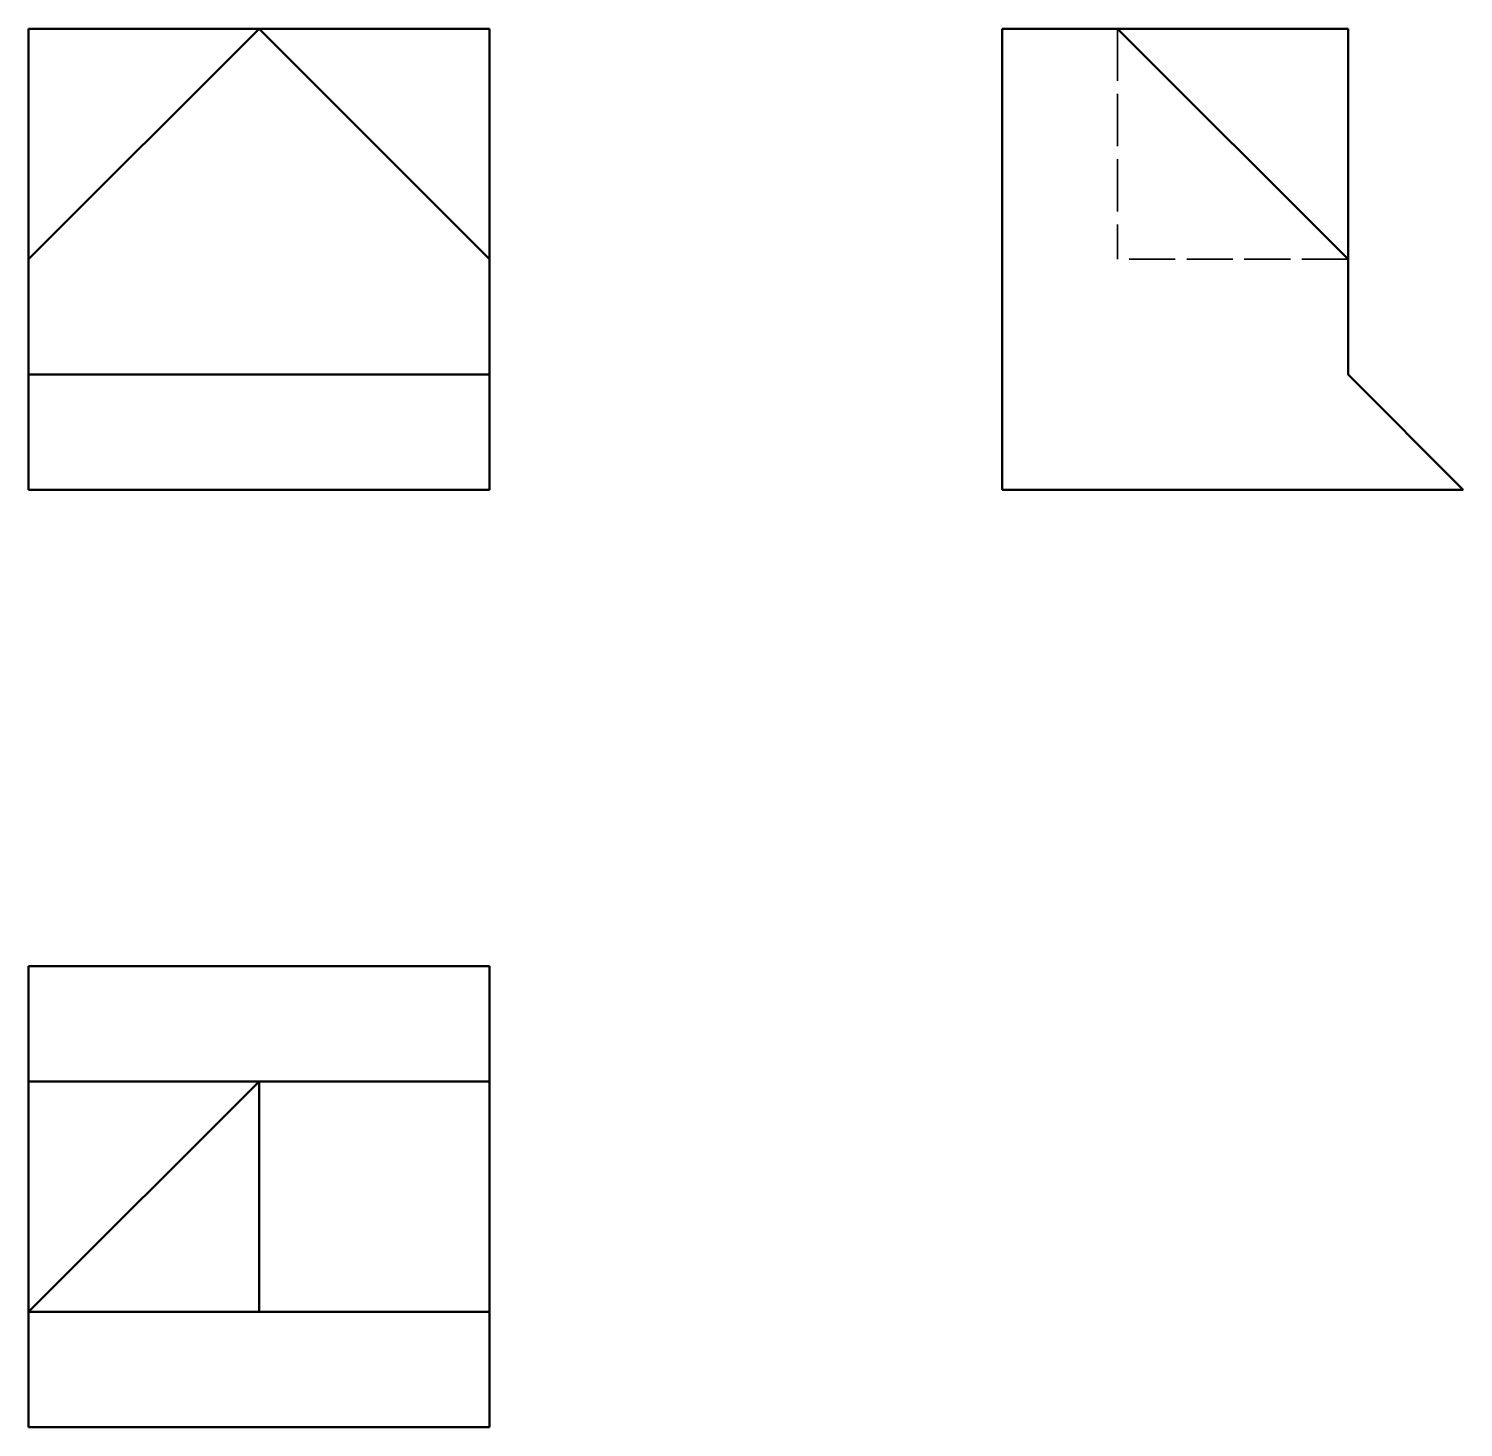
# Model space of a CAD drawing. Header units: millimetres. Extents: x 76 to 201, y 41 to 162.
import ezdxf

# ---------------------------------------------------------------- set-up
doc = ezdxf.new("R2010")
doc.units = ezdxf.units.MM
doc.linetypes.add('DASHED', pattern=[0.2068, 0.1655, -0.0413])
doc.layers.add('Oculto (ISO)', color=7, linetype='DASHED', lineweight=35)
doc.layers.add('Visible (ISO)', color=7, linetype='Continuous', lineweight=50)

msp = doc.modelspace()

# ---------------------------------------------------------------- linework, layer by layer
at = {"layer": 'Oculto (ISO)', "ltscale": 27.354227}
msp.add_line((170.73, 162.36), (170.73, 142.36), dxfattribs=at)
at = {"layer": 'Oculto (ISO)', "ltscale": 24.17795}
msp.add_line((190.73, 142.36), (170.73, 142.36), dxfattribs=at)
at = {"layer": 'Visible (ISO)'}
for p, q in [((76.24, 162.36), (96.24, 162.36)), ((76.24, 142.36), (76.24, 162.36)), ((96.24, 162.36), (76.24, 142.36)), ((116.24, 142.36), (96.24, 162.36)), ((96.24, 162.36), (116.24, 162.36)), ((116.24, 162.36), (116.24, 142.36)), ((170.73, 162.36), (160.73, 162.36)), ((160.73, 162.36), (160.73, 122.36)), ((190.73, 142.36), (170.73, 162.36)), ((190.73, 162.36), (170.73, 162.36)), ((190.73, 162.36), (190.73, 142.36)), ((76.24, 142.36), (76.24, 132.36)), ((116.24, 132.36), (116.24, 142.36)), ((190.73, 142.36), (190.73, 132.36)), ((76.24, 132.36), (116.24, 132.36)), ((76.24, 122.36), (76.24, 132.36)), ((116.24, 132.36), (116.24, 122.36)), ((200.73, 122.36), (190.73, 132.36)), ((76.24, 122.36), (116.24, 122.36)), ((160.73, 122.36), (200.73, 122.36)), ((76.24, 71.05), (76.24, 81.05)), ((76.24, 81.05), (116.24, 81.05)), ((116.24, 81.05), (116.24, 71.05)), ((96.24, 71.05), (76.24, 51.05)), ((76.24, 71.05), (96.24, 71.05)), ((76.24, 51.05), (76.24, 71.05)), ((96.24, 51.05), (96.24, 71.05)), ((96.24, 71.05), (116.24, 71.05)), ((116.24, 51.05), (116.24, 71.05)), ((96.24, 51.05), (76.24, 51.05)), ((76.24, 41.05), (76.24, 51.05)), ((116.24, 51.05), (96.24, 51.05)), ((116.24, 51.05), (116.24, 41.05)), ((76.24, 41.05), (116.24, 41.05))]:
    msp.add_line(p, q, dxfattribs=at)

doc.saveas('drawing.dxf')
